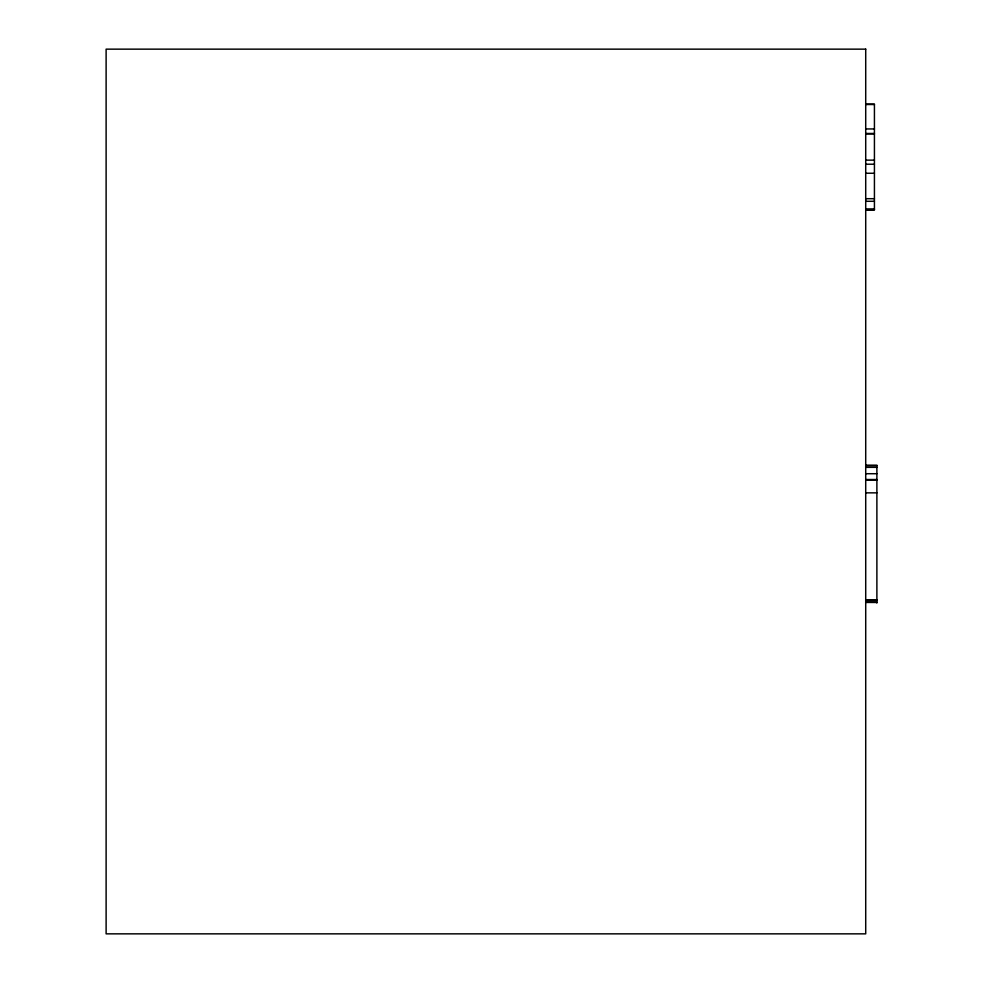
<?xml version="1.0" encoding="UTF-8"?>
<svg xmlns="http://www.w3.org/2000/svg" width="983" height="983" viewBox="0 0 983 983"><rect width="100%" height="100%" fill="white"/><g stroke="black" fill="none" stroke-linecap="round" stroke-linejoin="round"><path stroke-width="1.47" d="M865.716 104.075L874.428 104.075L874.428 210.006L865.716 210.006M865.716 104.517L874.428 104.517M865.716 128.945L874.428 128.945M865.716 133.467L874.428 133.467M865.716 133.921L874.428 133.921M865.716 160.143L874.428 160.143M865.716 164.222L874.428 164.222M865.716 173.266L874.428 173.266M865.716 198.701L874.428 198.701M865.716 201.294L874.428 201.294M865.716 209.096L874.428 209.096M865.716 209.551L874.428 209.551M865.716 465.168L876.885 465.168L876.885 603.009M865.716 465.758L876.885 465.758M865.716 467.343L876.885 467.343M865.716 473.72L876.885 473.72M865.716 479.52L876.885 479.52M865.716 480.097L876.885 480.097M865.716 492.852L876.885 492.852M865.716 599.974L876.885 599.974M865.716 600.367L876.885 600.367M865.716 600.846L876.885 600.846M865.716 602.432L876.885 602.468M865.716 49.15L106.115 49.15L106.115 933.85L865.716 933.85L865.716 49.15"/></g></svg>
